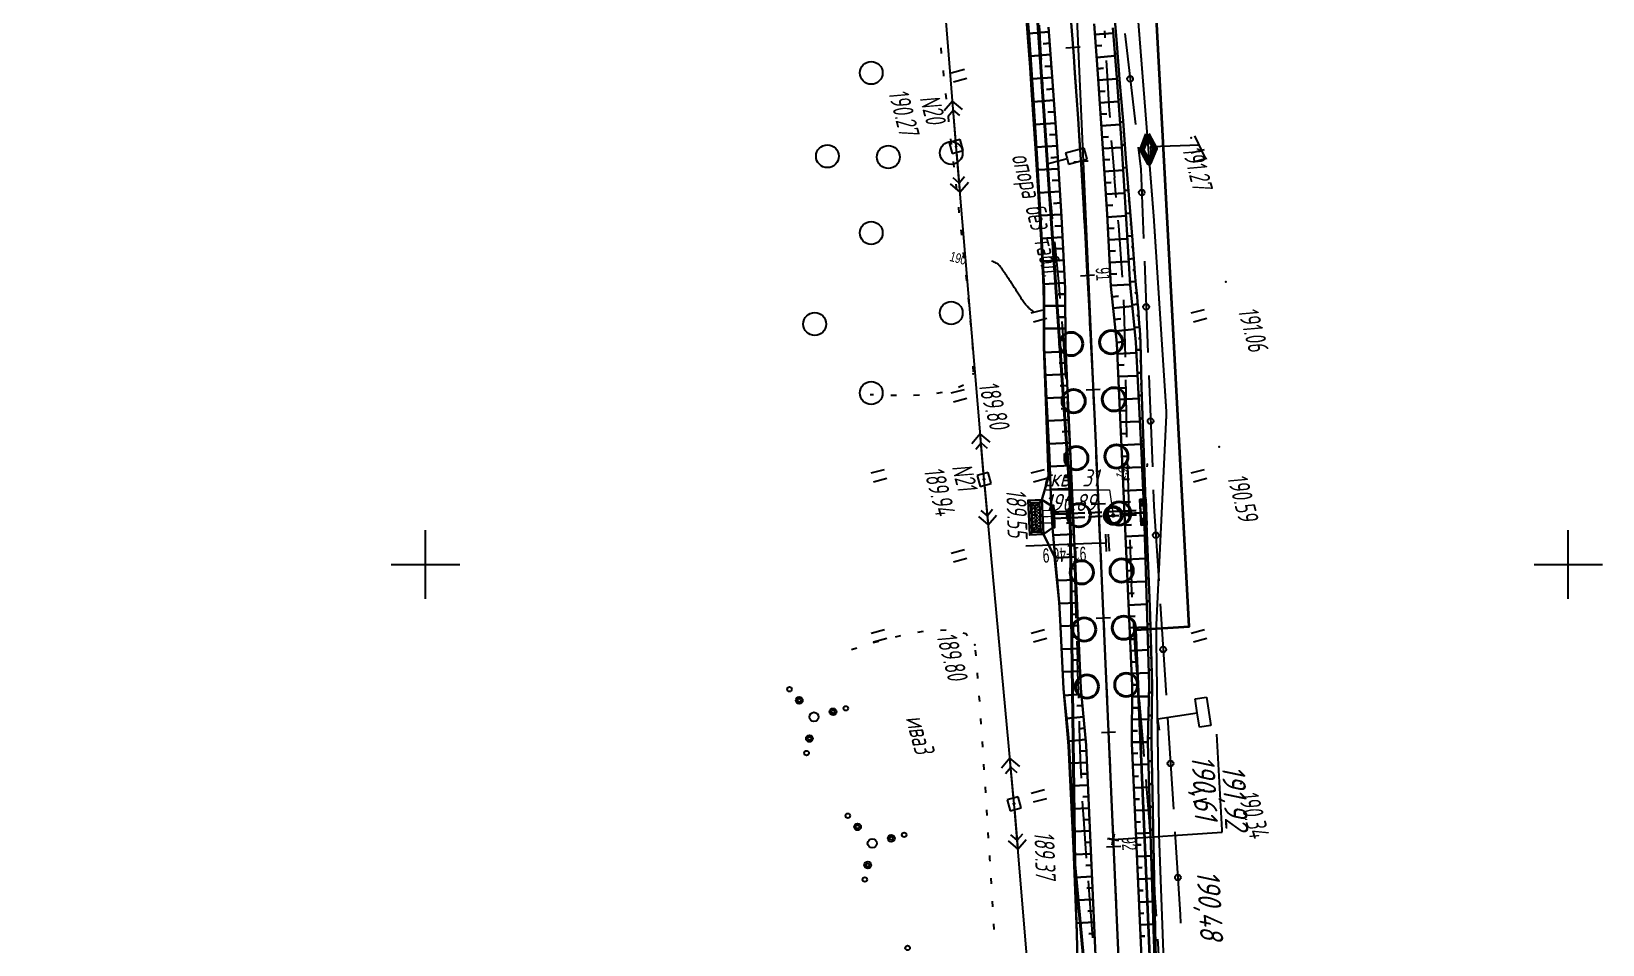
# Model space of a CAD drawing. Header units: millimetres. Extents: x -1799 to 6962, y -1020 to 4121.
# Drawn here: x 5125.4 to 5400.4, y 2212.1 to 2371.9 of the extents above; entities that cross this region are included whole.
import ezdxf
from ezdxf import colors
from ezdxf.entities.mleader import LeaderData, LeaderLine
from ezdxf.math import Vec2, Vec3

# ---------------------------------------------------------------- set-up
doc = ezdxf.new("R2010")
doc.units = ezdxf.units.MM
for name, pattern in [('ACAD_ISO02W100', [15, 12, -3]), ('CONTI', [0]), ('STROT', [1.7, 0.5, -1.2])]:
    doc.linetypes.add(name, pattern=pattern)
for name, color, linetype, lineweight in [('10', 1, 'Continuous', 35), ('геология', 7, 'Continuous', 20), ('КОПИЯ_ОСЬ_13_ОТКОСЫ', 7, 'Continuous', 30), ('Огражд-перила', 1, 'ограждение2', 40), ('ОСЬ_ВЕРХ_ПОКРЫТИЯ_ГРАНИЦЫ_ПОЛОС', 7, 'Continuous', 30), ('ОСЬ_ВЕРХ_ПОКРЫТИЯ_ОСЬ', 1, 'Continuous', 30), ('Отметки', 5, 'Continuous', 30), ('Трубы мет.', 7, 'ACAD_ISO02W100', 30)]:
    doc.layers.add(name, color=color, linetype=linetype, lineweight=lineweight)
for name, color, linetype in [('_Ростелеком', 6, 'Continuous'), ('GOR_BDEFAULT', 212, 'CONTI'), ('NAD_MDEFAULT', 7, 'CONTI'), ('PI_OTDEFAULT', 172, 'CONTI'), ('PI_TTDEFAULT', 5, 'CONTI'), ('PLN_O', 7, 'CONTI'), ('SETKR', 2, 'CONTI'), ('SIT_LDEFAULT', 7, 'CONTI'), ('USLZNDEFAULT', 7, 'CONTI'), ('ZAPSKDEFAULT', 7, 'CONTI'), ('КОПИЯ_ОСЬ_ТАНГЕНСЫ', 1, 'Continuous'), ('ОСЬ_ВЕРХ_ПОКРЫТИЯ_ПИКЕТЫ', 1, 'Continuous'), ('ОСЬ_ВЕРХ_ПОКРЫТИЯ_РАЗБИВКА_КРИВ', 1, 'Continuous'), ('ОСЬ_ВЕРХ_ПОКРЫТИЯ_ТАНГЕНСЫ', 1, 'Continuous'), ('разметка', 7, 'Continuous')]:
    doc.layers.add(name, color=color, linetype=linetype)
doc.styles.add('eskd', font='spds.shx', dxfattribs={"width": 1.2, "oblique": 15})
doc.styles.add('SHRFT', font='TXT', dxfattribs={"width": 3.5})
doc.styles.get("Standard").update_dxf_attribs({"font": 'arial.ttf'})
doc.styles.add('STYLE1', font='romand.shx', dxfattribs={"width": 0.9})
doc.styles.add('ГОСТ', font='', dxfattribs={"oblique": 15, "height": 4})
doc.styles.get('ГОСТ').set_extended_font_data('GOST type A')
doc.linetypes.add('кабель_связи_проект.', pattern='A,10,-1,["/",STYLE1,S=3,R=0,X=0,Y=-1.5],-4.1', length=15.1)
doc.linetypes.add('ограждение2', pattern='A,0.25,-0.1,[132,ltypeshp.shx,S=0.1,R=0,X=-0.1,Y=0],-0.1,1', length=1.45)

# ---------------------------------------------------------------- blocks, each defined once
blk = doc.blocks.new('BL_333')
at = {"color": 0}
for p, q in [((0, -6), (0, 6)), ((-6, 0), (6, 0))]:
    blk.add_line(p, q, dxfattribs=at)
blk = doc.blocks.new('BL_2011')
at = {"color": 0}
for p, q in [((0, 0), (0, 2.4)), ((1.6, 0), (1.6, 2.4))]:
    blk.add_line(p, q, dxfattribs=at)
blk = doc.blocks.new('BL_2004')
at = {"color": 0}
blk.add_circle((0, 0), 2, dxfattribs=at)
blk = doc.blocks.new('BL_27')
at = {"color": 0}
for p, q in [((1, 1), (-1, 1)), ((-1, 1), (-1, -1)), ((1, -1), (1, 1)), ((-1, -1), (1, -1))]:
    blk.add_line(p, q, dxfattribs=at)
blk.add_circle((0, 0), 0.1, dxfattribs=at)
blk = doc.blocks.new('BL_12')
at = {"color": 0}
for p, q in [((1, 7), (-1, 7)), ((-1, 7), (-1, 3.6)), ((1, 3.6), (1, 7)), ((-1, 3.6), (0, 3.6)), ((0, 0), (0, 3.6)), ((0, 3.6), (1, 3.6)), ((0.8, 0), (0, 0))]:
    blk.add_line(p, q, dxfattribs=at)
blk = doc.blocks.new('BL_2010')
at = {"color": 0}
for centre, radius in [((0, 5.78), 0.4), ((0, 3.46), 0.6), ((0, 3.46), 0.3), ((0, 0), 0.8), ((-5.78, -2.88), 0.4), ((-3.46, -1.74), 0.6), ((-3.46, -1.74), 0.3), ((3.46, -1.74), 0.6), ((3.46, -1.74), 0.3), ((5.78, -2.88), 0.4)]:
    blk.add_circle(centre, radius, dxfattribs=at)
blk = doc.blocks.new('7')
at = {"layer": 'Огражд-перила', "linetype": 'Continuous'}
blk.add_circle((0, 0), 2.03, dxfattribs=at)
blk = doc.blocks.new('A$C25637593')
at = {"layer": 'Трубы мет.', "linetype": 'Continuous', "lineweight": 0}
h = blk.add_hatch(dxfattribs=at)
h.set_pattern_fill('ANSI37', color=256, scale=64, angle=180, style=0)
h.set_pattern_definition([(225, (2253.2026, 3680.535), (5.656854, -5.656854), []), (315, (2253.2026, 3680.535), (5.656854, 5.656854), [])])
h.paths.add_polyline_path([(49, 51), (79, 51), (79, -51), (49, -51)])
at = {"layer": 'Трубы мет.', "linetype": 'Continuous'}
for points in [[(8, -39), (8, -39), (40, -60), (40, -60), (40, 60), (8, 39), (8, 39)], [(40, 60), (49, 51)], [(88, 60), (79, 51)], [(0, 39), (0, 23), (0, 0), (0, -23), (0, -39)], [(0, 23), (8, 23), (8, 39), (0, 39)], [(0, -23), (8, -23), (8, -39), (0, -39)], [(40, -60), (49, -51)], [(79, -51), (88, -60)]]:
    blk.add_lwpolyline(points, dxfattribs=at)
at = {"layer": 'Трубы мет.', "linetype": 'Continuous', "lineweight": 0}
for points in [[(39, 23), (39, 58.1), (9, 38.5), (9, 23)], [(9, -23), (9, -38.5), (39, -58.1), (39, -23)]]:
    blk.add_lwpolyline(points, close=True, dxfattribs=at)
at = {"layer": 'Трубы мет.', "linetype": 'Continuous'}
for points in [[(40, 60), (88, 60), (88, -60), (40, -60)], [(49, 51), (79, 51), (79, -51), (49, -51)]]:
    blk.add_lwpolyline(points, close=True, dxfattribs=at)
at = {"layer": 'Трубы мет.', "linetype": 'Continuous', "lineweight": 0}
for points in [[(1, 22), (39, 22)], [(1, 22), (1, 0.5)], [(1, 0.5), (39, 0.5)], [(39, 0.5), (39, 22)], [(1, -0.5), (39, -0.5)], [(1, -0.5), (1, -22)], [(1, -22), (39, -22)], [(39, -22), (39, -0.5)]]:
    blk.add_lwpolyline(points, dxfattribs=at)
at = {"layer": 'Трубы мет.', "ltscale": 1.2}
for points in [[(49, 51), (64, 36)], [(79, 51), (64, 36)], [(64, 36), (64, -36)], [(49, -51), (64, -36)], [(64, -36), (79, -51)]]:
    blk.add_lwpolyline(points, dxfattribs=at)
blk = doc.blocks.new('A$C76A07AE2')
at = {"layer": 'Трубы мет.', "linetype": 'Continuous', "lineweight": 0}
for p, q in [((-18.9, 44.2), (-8, 44.2)), ((-18.9, 44.2), (-18.9, 23)), ((-18.9, 23), (0, 23)), ((-18.9, 22.1), (-0.9, 22.1)), ((-18.9, 22.1), (-18.9, 21.8)), ((-18.9, 21.8), (-18.9, 0.5)), ((-4, 45), (-1.3, 45)), ((-0.9, 22.1), (-0.9, 0.5)), ((-18.9, -0.5), (-18.9, -20.5)), ((-18.9, -20.5), (-18.9, -22)), ((-18.9, -22), (-0.9, -22)), ((-18.9, -23), (0, -23)), ((-18.9, -23), (-18.9, -44.1)), ((-18.9, -44.1), (-8, -44.1)), ((-0.9, -0.5), (-0.9, -20.5)), ((-0.9, -20.5), (-0.9, -22))]:
    blk.add_line(p, q, dxfattribs=at)
at = {"layer": 'Трубы мет.', "linetype": 'Continuous'}
blk.add_lwpolyline([(-20, -45), (0, -45), (0, 45), (-20, 45)], close=True, dxfattribs=at)
at = {"layer": 'Трубы мет.', "linetype": 'Continuous', "lineweight": 0}
for points in [[(-18.9, 0.5), (-0.9, 0.5)], [(-18.9, -0.5), (-0.9, -0.5)]]:
    blk.add_lwpolyline(points, dxfattribs=at)
at = {"layer": 'Трубы мет.', "linetype": 'Continuous'}
for points in [[(-8, 45), (-8, 23), (0, 23)], [(-8, -45), (-8, -23), (0, -23)]]:
    blk.add_lwpolyline(points, dxfattribs=at)
blk = doc.blocks.new('BL_13')
at = {"color": 0}
for p, q in [((-2.5, 7), (-2.5, 9)), ((-2.5, 9), (2.5, 9)), ((2.5, 9), (2.5, 7)), ((0, 7), (-2.5, 7)), ((0, 0), (0, 7)), ((2.5, 7), (0, 7)), ((2, 0), (0, 0))]:
    blk.add_line(p, q, dxfattribs=at)
blk = doc.blocks.new('*U58')
at = {"layer": 'КОПИЯ_ОСЬ_13_ОТКОСЫ'}
for points in [[(0, 0), (0.83, -7.87), (1.02, -9.96), (1.86, -27.85), (2.34, -42.64)], [(0, 0), (0.73, -7.88), (0.89, -9.97), (1.78, -27.85), (2.34, -42.64)], [(0.37, -3.98), (0.42, -3.98)], [(0.55, -5.97), (0.57, -5.97)], [(0.74, -7.97), (0.83, -7.96)], [(0.89, -9.96), (0.92, -9.96)], [(0.99, -11.96), (1.12, -11.95)], [(1.09, -13.96), (1.13, -13.95)], [(1.19, -15.95), (1.3, -15.95)], [(1.29, -17.95), (1.32, -17.95)], [(1.39, -19.95), (1.49, -19.94)], [(1.48, -21.95), (1.52, -21.94)], [(1.58, -23.94), (1.68, -23.94)], [(1.68, -25.94), (1.71, -25.94)], [(1.78, -27.94), (1.86, -27.93)], [(1.86, -29.94), (1.89, -29.94)], [(1.93, -31.94), (1.99, -31.93)], [(2.01, -33.93), (2.03, -33.93)], [(2.09, -35.93), (2.12, -35.93)], [(2.16, -37.93), (2.18, -37.93)], [(2.24, -39.93), (2.26, -39.93)], [(2.32, -41.93), (2.32, -41.93)]]:
    blk.add_lwpolyline(points, dxfattribs=at)
blk = doc.blocks.new('_None')
blk = doc.blocks.new('Крест')
at = {"layer": 'Отметки'}
for points in [[(-1, 0), (1, 0)], [(0, 1), (0, -1)]]:
    blk.add_lwpolyline(points, dxfattribs=at)

msp = doc.modelspace()

# ---------------------------------------------------------------- linework, layer by layer
at = {"layer": '10'}
for points in [[(5311.57, 2187.73), (5307.98, 2226.16), (5307.14, 2291.22), (5299.57, 2401.69), (5285, 2489.08), (5263.27, 2574.08), (5241.05, 2659.67), (5213.88, 2748.37), (5183.98, 2815.19), (5178.24, 2824.54), (5178.24, 2824.54), (5147.24, 2856.94), (5067.66, 2951.89), (4990.15, 3039.23), (4921.77, 3093.82), (4879.54, 3127.57), (4862.15, 3136.32), (4850.4, 3137.35)], [(5322.05, 2188.34), (5318.67, 2267.19), (5328.02, 2267.76), (5321.04, 2397.05), (5321.04, 2397.05), (5302.51, 2500.97), (5295.75, 2527.36), (5286.15, 2527.6), (5279.65, 2553.6), (5273.72, 2576.26), (5261.2, 2624.13), (5251.21, 2662.3), (5236.42, 2710.61), (5244.97, 2715.78), (5234.89, 2750.13), (5203.61, 2822.2)], [(5183.98, 2815.19), (5213.88, 2748.37), (5241.05, 2659.67), (5263.27, 2574.08), (5285, 2489.08), (5299.57, 2401.69), (5307.14, 2291.22), (5307.98, 2226.16), (5311.57, 2187.73)]]:
    msp.add_lwpolyline(points, dxfattribs=at)
at = {"layer": '_Ростелеком', "linetype": 'кабель_связи_проект.', "ltscale": 0.25, "const_width": 0.35}
msp.add_lwpolyline([(5324.18, 2191.73), (5322.74, 2230.82), (5322.22, 2267.41), (5324.02, 2305.11), (5321.8, 2339.4), (5318.72, 2378.38), (5315.38, 2409.72), (5312.09, 2436.14), (5307.87, 2464.14), (5301.99, 2495.36), (5296.88, 2512.69), (5291.97, 2527.46), (5284.64, 2558.02), (5275.92, 2589.68), (5265.33, 2626.53), (5252.77, 2668.9), (5240.66, 2713.18), (5237.02, 2735.49), (5227.85, 2760.19), (5218.85, 2781.43)], dxfattribs=at)
at = {"layer": '_Ростелеком', "linetype": 'ByBlock', "lineweight": 100, "ltscale": 0.25}
msp.add_lwpolyline([(5320.68, 2353.84), (5319.7, 2351.17), (5320.99, 2348.87), (5322.06, 2351.37), (5320.68, 2353.84)], dxfattribs=at)
at = {"layer": '_Ростелеком', "ltscale": 0.25}
for points in [[(5329.89, 2351.99), (5321.24, 2351.71), (5321.33, 2350.02)], [(5328.91, 2353.65), (5330.88, 2349.62)]]:
    msp.add_lwpolyline(points, dxfattribs=at)
at = {"layer": 'GOR_BDEFAULT', "color": 212, "elevation": 190, "flags": 128}
for points in [[(5300.89, 2322.73), (5300.83, 2322.78), (5300.76, 2322.82), (5300.69, 2322.87), (5300.61, 2322.93), (5300.53, 2323), (5300.44, 2323.07), (5300.34, 2323.14), (5300.25, 2323.22), (5300.14, 2323.31), (5300.04, 2323.41), (5299.93, 2323.51), (5299.82, 2323.62), (5299.71, 2323.74), (5299.6, 2323.86), (5299.48, 2323.99), (5299.37, 2324.13), (5299.25, 2324.27), (5299.14, 2324.42), (5299.02, 2324.58), (5298.91, 2324.74), (5298.79, 2324.91), (5298.68, 2325.08), (5298.57, 2325.25), (5298.45, 2325.42), (5298.34, 2325.59), (5298.23, 2325.77), (5298.12, 2325.94), (5298.01, 2326.12), (5297.91, 2326.29), (5297.8, 2326.46), (5297.7, 2326.62), (5297.59, 2326.79), (5297.49, 2326.95), (5297.39, 2327.1), (5297.3, 2327.26), (5297.2, 2327.41), (5297.11, 2327.55), (5297.01, 2327.7), (5296.92, 2327.84), (5296.83, 2327.98), (5296.74, 2328.12), (5296.66, 2328.26), (5296.57, 2328.39), (5296.48, 2328.52), (5296.4, 2328.65), (5296.32, 2328.77), (5296.23, 2328.9), (5296.15, 2329.02), (5296.07, 2329.14), (5296, 2329.26), (5295.92, 2329.37), (5295.84, 2329.48), (5295.77, 2329.6), (5295.69, 2329.71), (5295.62, 2329.81), (5295.55, 2329.92), (5295.47, 2330.03), (5295.4, 2330.13), (5295.33, 2330.23), (5295.27, 2330.33), (5295.2, 2330.43), (5295.13, 2330.53), (5295.06, 2330.63), (5294.99, 2330.72), (5294.91, 2330.81), (5294.82, 2330.91), (5294.72, 2331), (5294.62, 2331.09), (5294.5, 2331.18), (5294.37, 2331.27), (5294.22, 2331.36), (5294.06, 2331.45), (5293.87, 2331.53), (5293.67, 2331.62), (5293.44, 2331.7)], [(5320.73, 2296.12), (5320.63, 2296.31)], [(5320.65, 2295.72), (5320.73, 2296.12)], [(5320.65, 2295.72), (5320.73, 2296.12)]]:
    msp.add_lwpolyline(points, dxfattribs=at)
at = {"layer": 'PI_TTDEFAULT', "color": 5}
for p in [(5287.22, 2351.75, 190.27), (5328.37, 2353.29, 191.27), (5334.43, 2328.1, 191.06), (5290.19, 2311.96, 189.81), (5333.25, 2299.2, 190.59), (5317.23, 2296.07, 190.94), (5292.1, 2293.52, 189.94), (5290.48, 2264.6, 189.8), (5337.05, 2240.31, 190.34), (5297.35, 2236.78, 189.46)]:
    msp.add_point(p, dxfattribs=at)
at = {"layer": 'PLN_O'}
for p, q in [((5316.71, 2371.52), (5318.6, 2355.63)), ((5319.07, 2351.66), (5319.53, 2347.82)), ((5319.53, 2347.82), (5320, 2335.69)), ((5320.16, 2331.69), (5320.78, 2315.7)), ((5320.94, 2311.71), (5321.56, 2295.72)), ((5321.72, 2291.72), (5321.83, 2288.86)), ((5321.83, 2288.86), (5322.68, 2275.75)), ((5322.94, 2271.76), (5323.97, 2255.79)), ((5324.22, 2251.8), (5325.25, 2235.83)), ((5325.51, 2231.85), (5326.44, 2217.4)), ((5326.43, 2217.4), (5326.5, 2215.87))]:
    msp.add_line(p, q, dxfattribs=at)
for centre in [(5317.65, 2363.58), (5319.69, 2343.69), (5320.47, 2323.7), (5321.25, 2303.72), (5322.16, 2283.74), (5323.45, 2263.78), (5324.73, 2243.82), (5326.02, 2223.87)]:
    msp.add_circle(centre, 0.5, dxfattribs=at)
at = {"layer": 'SIT_LDEFAULT', "color": 7}
for p, q in [((5287.22, 2351.75), (5282.02, 2416.48)), ((5301.73, 2372.99), (5302.05, 2367.56)), ((5313.31, 2370.8), (5313.24, 2371.99)), ((5284.51, 2369), (5284.61, 2368.01)), ((5284.92, 2365.03), (5285.02, 2364.04)), ((5302.05, 2367.56), (5302.08, 2367.01)), ((5313.75, 2363.12), (5313.54, 2366.8)), ((5302.3, 2363.02), (5302.34, 2362.24)), ((5302.34, 2362.24), (5302.61, 2357.21)), ((5314.01, 2358.79), (5313.75, 2363.12)), ((5286.58, 2359.72), (5285.11, 2358)), ((5285.34, 2361.05), (5285.45, 2360.06)), ((5287.14, 2352.75), (5286.58, 2359.72)), ((5288.3, 2358.26), (5286.58, 2359.72)), ((5285.79, 2357.05), (5286.71, 2358.13)), ((5285.79, 2357.08), (5285.9, 2356.09)), ((5286.71, 2358.13), (5287.78, 2357.21)), ((5302.61, 2357.21), (5302.86, 2353.04)), ((5314.15, 2356.82), (5314.02, 2358.79)), ((5286.24, 2353.1), (5286.35, 2352.11)), ((5292.1, 2293.52), (5287.22, 2351.75)), ((5314.61, 2350.42), (5314.42, 2352.83)), ((5286.69, 2349.12), (5286.8, 2348.13)), ((5287.3, 2350.75), (5287.89, 2343.78)), ((5303.11, 2349.05), (5303.13, 2348.72)), ((5303.14, 2348.72), (5303.43, 2345.18)), ((5314.96, 2346.27), (5314.61, 2350.42)), ((5287.75, 2345.37), (5286.67, 2346.29)), ((5288.67, 2346.45), (5287.75, 2345.37)), ((5315.24, 2342.86), (5314.95, 2346.27)), ((5286.16, 2345.24), (5287.89, 2343.78)), ((5287.15, 2345.15), (5287.26, 2344.16)), ((5287.89, 2343.78), (5289.35, 2345.51)), ((5303.43, 2345.18), (5303.77, 2341.65)), ((5287.6, 2341.17), (5287.71, 2340.18)), ((5303.77, 2341.65), (5304.03, 2339.09)), ((5315.66, 2337.96), (5315.58, 2338.87)), ((5315.99, 2333.81), (5315.66, 2337.96)), ((5288.04, 2337.21), (5288.15, 2336.22)), ((5304.44, 2335.11), (5304.49, 2334.58)), ((5304.49, 2334.58), (5304.85, 2331.04)), ((5288.47, 2333.23), (5288.58, 2332.24)), ((5316.28, 2329.66), (5315.99, 2333.81)), ((5288.9, 2329.25), (5289.01, 2328.26)), ((5304.85, 2331.04), (5305.19, 2327.51)), ((5316.33, 2328.9), (5316.29, 2329.66)), ((5305.19, 2327.51), (5305.39, 2325.16)), ((5289.32, 2325.26), (5289.41, 2324.26)), ((5316.7, 2321.32), (5316.55, 2324.91)), ((5289.67, 2321.28), (5289.76, 2320.28)), ((5305.7, 2321.17), (5305.77, 2320.29)), ((5316.82, 2317.11), (5316.7, 2321.32)), ((5305.77, 2320.29), (5306.04, 2316.36)), ((5290.03, 2317.29), (5290.07, 2316.8)), ((5290.08, 2316.8), (5290.09, 2316.31)), ((5306.04, 2316.36), (5306.32, 2312.26)), ((5316.86, 2314.91), (5316.81, 2317.11)), ((5290.16, 2313.31), (5290.18, 2312.31)), ((5288.52, 2309.98), (5287.6, 2309.59)), ((5306.32, 2312.26), (5306.39, 2311.19)), ((5316.98, 2308.65), (5316.94, 2310.92)), ((5272.78, 2308.3), (5272.19, 2308.34)), ((5276.78, 2308.17), (5275.78, 2308.17)), ((5280.78, 2308.27), (5279.78, 2308.21)), ((5284.74, 2308.74), (5283.76, 2308.57)), ((5306.64, 2307.19), (5306.85, 2303.8)), ((5317.04, 2304.43), (5316.98, 2308.65)), ((5317.11, 2300.91), (5317.04, 2304.43)), ((5306.84, 2303.8), (5307.07, 2299.57)), ((5291.43, 2301.49), (5289.97, 2299.76)), ((5290.65, 2298.82), (5291.57, 2299.9)), ((5292.02, 2294.52), (5291.43, 2301.49)), ((5293.16, 2300.03), (5291.43, 2301.49)), ((5291.57, 2299.9), (5292.65, 2298.98)), ((5307.07, 2299.57), (5307.19, 2297.21)), ((5317.23, 2296.07), (5317.21, 2296.92)), ((5317.36, 2291.92), (5317.24, 2296.07)), ((5297.35, 2236.78), (5292.1, 2293.52)), ((5292.19, 2292.52), (5292.84, 2285.55)), ((5307.38, 2293.22), (5307.47, 2291.27)), ((5307.47, 2291.27), (5307.64, 2287.03)), ((5317.49, 2287.76), (5317.36, 2291.92)), ((5292.69, 2287.15), (5291.6, 2288.05)), ((5293.59, 2288.24), (5292.69, 2287.15)), ((5291.1, 2287), (5292.84, 2285.55)), ((5292.84, 2285.55), (5294.28, 2287.29)), ((5307.63, 2287.03), (5307.76, 2283.23)), ((5317.52, 2286.93), (5317.49, 2287.76)), ((5317.78, 2279.45), (5317.65, 2282.92)), ((5307.88, 2279.22), (5307.9, 2278.43)), ((5307.91, 2278.43), (5308.05, 2274.17)), ((5317.94, 2275.31), (5317.77, 2279.45)), ((5308.04, 2274.17), (5308.17, 2270)), ((5318.04, 2272.93), (5317.93, 2275.31)), ((5308.17, 2270), (5308.19, 2269.24)), ((5318.36, 2267.1), (5318.26, 2268.94)), ((5276.58, 2265.99), (5277.04, 2266.11)), ((5277.04, 2266.11), (5277.55, 2266.21)), ((5280.5, 2266.77), (5281.48, 2266.96)), ((5284.47, 2267.16), (5285.47, 2267.23)), ((5288.4, 2266.68), (5288.93, 2266.57)), ((5288.93, 2266.58), (5289.22, 2266.21)), ((5318.63, 2263.03), (5318.36, 2267.1)), ((5268.9, 2263.74), (5269.85, 2264.06)), ((5272.71, 2264.96), (5272.98, 2265.04)), ((5272.98, 2265.04), (5273.68, 2265.22)), ((5290.56, 2263.66), (5290.64, 2262.66)), ((5308.33, 2265.23), (5308.43, 2261.99)), ((5308.42, 2261.99), (5308.54, 2258.02)), ((5318.94, 2258.96), (5318.63, 2263.03)), ((5290.88, 2259.67), (5290.96, 2258.67)), ((5308.54, 2258.02), (5308.61, 2255.24)), ((5291.2, 2255.68), (5291.28, 2254.68)), ((5319.29, 2254.9), (5319.28, 2254.98)), ((5319.63, 2250.84), (5319.28, 2254.9)), ((5291.5, 2251.69), (5291.56, 2250.69)), ((5308.73, 2251.23), (5308.76, 2250.09)), ((5308.76, 2250.09), (5308.88, 2246.12)), ((5319.99, 2246.78), (5319.64, 2250.84)), ((5291.75, 2247.69), (5291.81, 2246.69)), ((5320.14, 2245.02), (5319.99, 2246.78)), ((5296.61, 2244.75), (5295.17, 2243.01)), ((5297.26, 2237.78), (5296.61, 2244.75)), ((5298.35, 2243.3), (5296.61, 2244.75)), ((5308.88, 2246.12), (5309.03, 2242.16)), ((5292.01, 2243.7), (5292.07, 2242.7)), ((5295.86, 2242.06), (5296.76, 2243.15)), ((5296.76, 2243.15), (5297.85, 2242.25)), ((5309.04, 2242.16), (5309.08, 2241.25)), ((5292.27, 2239.71), (5292.33, 2238.71)), ((5320.66, 2238.65), (5320.47, 2241.03)), ((5320.98, 2234.47), (5320.66, 2238.65)), ((5292.53, 2235.72), (5292.59, 2234.72)), ((5302.31, 2178.26), (5297.35, 2236.78)), ((5297.43, 2235.78), (5298.03, 2228.81)), ((5309.29, 2237.25), (5309.48, 2234.11)), ((5309.48, 2234.11), (5309.78, 2229.8)), ((5321.25, 2231.06), (5320.98, 2234.47)), ((5292.78, 2231.73), (5292.84, 2230.73)), ((5296.3, 2230.27), (5298.03, 2228.81)), ((5297.89, 2230.4), (5296.81, 2231.31)), ((5298.8, 2231.48), (5297.89, 2230.4)), ((5298.03, 2228.81), (5299.48, 2230.54)), ((5293.04, 2227.74), (5293.08, 2227.11)), ((5309.78, 2229.8), (5309.98, 2227.28)), ((5293.08, 2227.11), (5293.1, 2226.74)), ((5321.66, 2225.62), (5321.55, 2227.07)), ((5321.99, 2221.12), (5321.66, 2225.62)), ((5293.28, 2223.75), (5293.34, 2222.75)), ((5310.3, 2223.29), (5310.49, 2220.85)), ((5293.53, 2219.75), (5293.59, 2218.75)), ((5310.48, 2220.85), (5310.83, 2216.36)), ((5322.27, 2217.09), (5321.99, 2221.12)), ((5310.84, 2216.36), (5311.06, 2213.32)), ((5293.77, 2215.76), (5293.83, 2214.76)), ((5322.59, 2212.33), (5322.54, 2213.11)), ((5322.83, 2208.2), (5322.59, 2212.33))]:
    msp.add_line(p, q, dxfattribs=at)
at = {"layer": 'геология', "color": 1, "linetype": 'Continuous'}
for p, q in [((5302.95, 2291.67), (5314.05, 2291.67)), ((5314.05, 2291.67), (5314.67, 2287.26))]:
    msp.add_line(p, q, dxfattribs=at)
at = {"layer": 'геология', "color": 1, "linetype": 'Continuous', "lineweight": 50}
for radius in [1.5, 0.103]:
    msp.add_circle((5314.69, 2287.22), radius, dxfattribs=at)
at = {"layer": 'КОПИЯ_ОСЬ_13_ОТКОСЫ'}
for points in [[(5299.3, 2377.04), (5299.95, 2368.54), (5300.16, 2365.61), (5300.42, 2361.7), (5301.16, 2350.55), (5301.62, 2342.99), (5302.07, 2335.43), (5302.38, 2329.74), (5302.43, 2328.79), (5302.53, 2326.7), (5302.54, 2324.71), (5302.55, 2323.71), (5302.56, 2321.91), (5302.57, 2319.91), (5302.57, 2318.92), (5302.57, 2316.72), (5302.84, 2308.84), (5303.4, 2293.94), (5302.22, 2289.93), (5302.5, 2283.94), (5304.41, 2279.98), (5305.26, 2272.03), (5305.43, 2268.94)], [(5299.6, 2376.11), (5300.03, 2370.45), (5300.7, 2360.78), (5301.4, 2349.63), (5302.14, 2336.38), (5302.43, 2330.7), (5302.62, 2326.71), (5302.6, 2321.91), (5302.6, 2316.72), (5302.99, 2308.85), (5303.53, 2297.45), (5303.86, 2288.96), (5304.05, 2285.06), (5305.27, 2272.04), (5305.43, 2268.94), (5306, 2256.85), (5306.82, 2248.98), (5307.02, 2246.89), (5307.85, 2229.01), (5308.34, 2214.21), (5308.46, 2209.01)], [(5299.6, 2376.11), (5300.03, 2370.45), (5300.7, 2360.78), (5301.4, 2349.63), (5302.14, 2336.38), (5302.43, 2330.7), (5302.62, 2326.71), (5302.6, 2321.91), (5302.6, 2316.72), (5302.99, 2308.85), (5303.53, 2297.45), (5303.86, 2288.96), (5304.05, 2285.06), (5305.27, 2272.04), (5305.43, 2268.94)], [(5314.62, 2378.3), (5315.33, 2369.71), (5315.89, 2362.79), (5316.43, 2356.23), (5316.94, 2349.67), (5317.52, 2342.52), (5318.08, 2335.37), (5318.51, 2329.65), (5318.64, 2327.55), (5318.87, 2325.55), (5318.97, 2324.55), (5319.06, 2323.55), (5319.18, 2321.75), (5319.25, 2320.75), (5319.34, 2319.75), (5319.47, 2317.55), (5319.67, 2309.63), (5320.06, 2298.19), (5320.34, 2289.62), (5320.48, 2287.52), (5320.66, 2282.73), (5321.04, 2272.73), (5321.15, 2269.63), (5321.51, 2257.54), (5321.41, 2249.63), (5321.38, 2247.52), (5321.77, 2229.62), (5322.05, 2214.82), (5322.16, 2209.62)], [(5311.36, 2373.24), (5312.02, 2364.5), (5312.8, 2353.17), (5313.62, 2339.9), (5314.31, 2327.32), (5315.32, 2317.35), (5315.7, 2309.45), (5316.23, 2298.02), (5318.03, 2257.38), (5317.97, 2247.37), (5319.86, 2204.71)], [(5299.7, 2371.83), (5299.93, 2371.85)], [(5303.45, 2371.82), (5299.95, 2371.55)], [(5303.39, 2372.61), (5304.04, 2363.92), (5304.82, 2352.65), (5305.63, 2339.44), (5306.32, 2326.9), (5306.33, 2316.9), (5306.71, 2309.02), (5307.23, 2297.61), (5309.04, 2256.99), (5309.98, 2247.02), (5312.54, 2189.17)], [(5311.51, 2371.35), (5314.7, 2371.59)], [(5314.63, 2372.54), (5315.31, 2363.75), (5316.13, 2352.44), (5316.98, 2339.14), (5317.67, 2327.5), (5318.26, 2321.71), (5318.68, 2317.51), (5319.08, 2309.61), (5319.64, 2298.17), (5320.14, 2287.51), (5320.98, 2257.52), (5320.79, 2247.5), (5321.29, 2229.6), (5321.75, 2214.81), (5321.94, 2209.61)], [(5314.63, 2372.54), (5315.31, 2363.75), (5316.13, 2352.44), (5316.98, 2339.14), (5317.67, 2327.5), (5318.26, 2321.71), (5318.68, 2317.51), (5319.08, 2309.61), (5319.64, 2298.17), (5320.14, 2287.51), (5320.98, 2257.52), (5320.79, 2247.5), (5321.29, 2229.6), (5321.75, 2214.81), (5321.94, 2209.61)], [(5299.85, 2369.84), (5299.93, 2369.84)], [(5300, 2367.84), (5300.21, 2367.86)], [(5303.75, 2367.83), (5300.23, 2367.56)], [(5303.6, 2369.82), (5302.43, 2369.73)], [(5311.66, 2369.36), (5312.72, 2369.44)], [(5311.81, 2367.36), (5315.01, 2367.61)], [(5315.47, 2368.02), (5314.98, 2367.98)], [(5315.31, 2370.02), (5315.15, 2370)], [(5300.14, 2365.85), (5300.21, 2365.85)], [(5303.9, 2365.83), (5302.73, 2365.74)], [(5311.96, 2365.37), (5313.03, 2365.45)], [(5315.63, 2366.03), (5315.47, 2366.02)], [(5300.27, 2363.85), (5300.49, 2363.87)], [(5304.05, 2363.84), (5300.51, 2363.6)], [(5312.1, 2363.37), (5315.33, 2363.6)], [(5315.79, 2364.04), (5315.3, 2364)], [(5300.41, 2361.86), (5300.48, 2361.86)], [(5300.54, 2359.86), (5300.76, 2359.88)], [(5304.32, 2359.85), (5300.77, 2359.6)], [(5304.19, 2361.84), (5303.01, 2361.76)], [(5312.24, 2361.38), (5313.31, 2361.45)], [(5312.37, 2359.38), (5315.61, 2359.61)], [(5316.12, 2360.05), (5315.58, 2360.01)], [(5315.95, 2362.04), (5315.79, 2362.03)], [(5300.67, 2357.87), (5300.74, 2357.87)], [(5304.46, 2357.85), (5303.28, 2357.77)], [(5312.51, 2357.39), (5313.59, 2357.46)], [(5316.28, 2358.06), (5316.1, 2358.04)], [(5300.8, 2355.87), (5301.01, 2355.89)], [(5300.94, 2353.88), (5301, 2353.88)], [(5304.6, 2355.86), (5301.02, 2355.61)], [(5304.73, 2353.86), (5303.54, 2353.78)], [(5312.65, 2355.39), (5315.9, 2355.62)], [(5316.44, 2356.06), (5315.87, 2356.02)], [(5316.6, 2354.07), (5316.41, 2354.05)], [(5301.07, 2351.88), (5301.26, 2351.89)], [(5304.87, 2351.87), (5301.27, 2351.65)], [(5312.79, 2353.4), (5313.87, 2353.47)], [(5312.91, 2351.4), (5316.18, 2351.6)], [(5316.76, 2352.08), (5316.15, 2352.03)], [(5301.2, 2349.88), (5301.26, 2349.89)], [(5304.99, 2349.87), (5303.79, 2349.8)], [(5313.03, 2349.41), (5314.12, 2349.47)], [(5316.91, 2350.08), (5316.71, 2350.07)], [(5301.32, 2347.89), (5301.5, 2347.9)], [(5301.45, 2345.89), (5301.5, 2345.9)], [(5305.11, 2347.87), (5301.51, 2347.65)], [(5305.23, 2345.88), (5304.03, 2345.8)], [(5313.15, 2347.41), (5316.44, 2347.61)], [(5317.07, 2348.09), (5316.41, 2348.03)], [(5317.24, 2346.09), (5317.01, 2346.08)], [(5301.57, 2343.9), (5301.72, 2343.9)], [(5305.36, 2343.88), (5301.73, 2343.66)], [(5313.28, 2345.41), (5314.37, 2345.48)], [(5313.4, 2343.42), (5316.7, 2343.62)], [(5317.4, 2344.1), (5316.67, 2344.04)], [(5301.69, 2341.9), (5301.74, 2341.9)], [(5305.48, 2341.88), (5304.27, 2341.81)], [(5313.52, 2341.42), (5314.62, 2341.49)], [(5317.71, 2340.11), (5316.93, 2340.05)], [(5317.56, 2342.11), (5317.31, 2342.09)], [(5301.81, 2339.9), (5301.94, 2339.91)], [(5301.92, 2337.91), (5301.97, 2337.91)], [(5305.6, 2339.89), (5301.95, 2339.66)], [(5305.71, 2337.89), (5304.5, 2337.82)], [(5313.64, 2339.42), (5316.95, 2339.61)], [(5313.75, 2337.43), (5314.86, 2337.49)], [(5317.87, 2338.12), (5317.61, 2338.1)], [(5302.04, 2335.91), (5302.16, 2335.92)], [(5305.82, 2335.89), (5302.17, 2335.69)], [(5313.86, 2335.43), (5317.19, 2335.61)], [(5318.02, 2336.13), (5317.17, 2336.06)], [(5302.15, 2333.91), (5302.19, 2333.92)], [(5302.26, 2331.92), (5302.37, 2331.92)], [(5306.04, 2331.9), (5302.38, 2331.7)], [(5305.93, 2333.9), (5304.72, 2333.83)], [(5313.97, 2333.43), (5315.08, 2333.49)], [(5318.32, 2332.14), (5317.4, 2332.07)], [(5318.17, 2334.13), (5317.89, 2334.11)], [(5302.37, 2329.92), (5302.41, 2329.92)], [(5306.16, 2329.9), (5304.93, 2329.84)], [(5314.08, 2331.44), (5317.43, 2331.62)], [(5314.19, 2329.44), (5315.31, 2329.5)], [(5318.47, 2330.14), (5318.16, 2330.12)], [(5302.47, 2327.92), (5302.56, 2327.93)], [(5306.27, 2327.91), (5302.58, 2327.7)], [(5314.3, 2327.44), (5317.66, 2327.63)], [(5318.6, 2328.15), (5317.63, 2328.08)], [(5302.54, 2325.92), (5302.57, 2325.92)], [(5302.55, 2323.92), (5302.61, 2323.92)], [(5306.32, 2323.91), (5302.61, 2323.91)], [(5306.32, 2325.91), (5305.09, 2325.91)], [(5314.5, 2325.45), (5315.61, 2325.57)], [(5314.7, 2323.46), (5318.05, 2323.8)], [(5319, 2324.17), (5318.02, 2324.08)], [(5318.8, 2326.16), (5318.48, 2326.12)], [(5302.56, 2321.92), (5302.58, 2321.92)], [(5306.32, 2321.91), (5305.09, 2321.91)], [(5314.9, 2321.47), (5316.02, 2321.59)], [(5319.15, 2322.17), (5318.82, 2322.15)], [(5302.57, 2319.92), (5302.6, 2319.92)], [(5306.33, 2319.91), (5302.6, 2319.91)], [(5315.1, 2319.48), (5318.45, 2319.82)], [(5319.3, 2320.18), (5318.42, 2320.1)], [(5319.44, 2318.18), (5319.14, 2318.17)], [(5302.57, 2317.92), (5302.58, 2317.92)], [(5302.6, 2315.92), (5302.64, 2315.93)], [(5306.38, 2315.91), (5302.65, 2315.73)], [(5306.33, 2317.91), (5305.09, 2317.91)], [(5315.3, 2317.49), (5316.42, 2317.61)], [(5315.41, 2315.5), (5318.77, 2315.66)], [(5319.51, 2316.18), (5318.75, 2316.17)], [(5302.66, 2313.92), (5302.68, 2313.93)], [(5306.47, 2313.91), (5305.23, 2313.85)], [(5315.5, 2313.5), (5316.62, 2313.55)], [(5319.56, 2314.19), (5319.3, 2314.18)], [(5302.73, 2311.93), (5302.84, 2311.93)], [(5302.8, 2309.93), (5302.84, 2309.93)], [(5306.57, 2311.91), (5302.85, 2311.73)], [(5306.67, 2309.92), (5305.43, 2309.86)], [(5315.6, 2311.5), (5318.97, 2311.66)], [(5319.61, 2312.19), (5318.95, 2312.17)], [(5319.66, 2310.19), (5319.44, 2310.18)], [(5302.87, 2307.93), (5303.03, 2307.93)], [(5306.76, 2307.92), (5303.04, 2307.75)], [(5315.7, 2309.5), (5316.82, 2309.56)], [(5315.79, 2307.51), (5319.17, 2307.66)], [(5319.72, 2308.19), (5319.15, 2308.17)], [(5302.95, 2305.93), (5303, 2305.93)], [(5306.85, 2305.92), (5305.61, 2305.86)], [(5315.88, 2305.51), (5317.01, 2305.56)], [(5319.79, 2306.19), (5319.6, 2306.18)], [(5303.02, 2303.93), (5303.22, 2303.94)], [(5303.1, 2301.93), (5303.17, 2301.94)], [(5306.94, 2303.92), (5303.23, 2303.75)], [(5307.04, 2301.93), (5305.8, 2301.87)], [(5315.97, 2303.51), (5319.37, 2303.67)], [(5319.86, 2304.19), (5319.34, 2304.17)], [(5319.93, 2302.19), (5319.75, 2302.19)], [(5303.18, 2299.93), (5303.41, 2299.94)], [(5307.13, 2299.93), (5303.42, 2299.76)], [(5316.06, 2301.51), (5317.2, 2301.56)], [(5316.16, 2299.51), (5319.56, 2299.67)], [(5319.99, 2300.19), (5319.54, 2300.18)], [(5303.25, 2297.94), (5303.33, 2297.94)], [(5307.22, 2297.93), (5305.98, 2297.87)], [(5316.25, 2297.52), (5317.38, 2297.57)], [(5320.13, 2296.19), (5319.73, 2296.18)], [(5320.06, 2298.19), (5319.91, 2298.19)], [(5303.32, 2295.94), (5303.6, 2295.95)], [(5303.4, 2293.94), (5303.49, 2293.94)], [(5307.31, 2295.93), (5303.61, 2295.77)], [(5307.4, 2293.93), (5306.16, 2293.88)], [(5316.34, 2295.52), (5319.75, 2295.67)], [(5316.43, 2293.52), (5317.56, 2293.57)], [(5320.19, 2294.2), (5320.06, 2294.19)], [(5307.49, 2291.94), (5303.79, 2291.77)], [(5316.51, 2291.52), (5319.94, 2291.67)], [(5320.26, 2292.2), (5319.92, 2292.19)], [(5307.66, 2287.94), (5303.97, 2287.78)], [(5307.58, 2289.94), (5306.34, 2289.88)], [(5316.6, 2289.52), (5317.75, 2289.57)], [(5320.44, 2288.2), (5320.11, 2288.18)], [(5320.33, 2290.2), (5320.21, 2290.19)], [(5307.75, 2285.94), (5306.52, 2285.89)], [(5316.69, 2287.53), (5320.13, 2287.68)], [(5316.78, 2285.53), (5317.93, 2285.58)], [(5320.53, 2286.2), (5320.42, 2286.2)], [(5307.84, 2283.94), (5304.28, 2283.78)], [(5316.87, 2283.53), (5320.25, 2283.68)], [(5320.6, 2284.2), (5320.23, 2284.19)], [(5304.41, 2279.98), (5304.6, 2280)], [(5308.02, 2279.95), (5304.62, 2279.8)], [(5307.93, 2281.95), (5306.74, 2281.89)], [(5316.96, 2281.53), (5318.08, 2281.58)], [(5317.05, 2279.53), (5320.36, 2279.68)], [(5320.75, 2280.21), (5320.35, 2280.19)], [(5320.68, 2282.21), (5320.55, 2282.2)], [(5304.62, 2277.99), (5304.68, 2278)], [(5308.11, 2277.95), (5306.97, 2277.9)], [(5317.13, 2277.54), (5318.24, 2277.58)], [(5320.83, 2278.21), (5320.69, 2278.2)], [(5304.83, 2276.01), (5304.93, 2276.02)], [(5308.2, 2275.95), (5304.95, 2275.81)], [(5317.22, 2275.54), (5320.47, 2275.68)], [(5320.91, 2276.21), (5320.46, 2276.19)], [(5320.98, 2274.21), (5320.83, 2274.21)], [(5305.05, 2274.02), (5305.08, 2274.02)], [(5305.26, 2272.03), (5305.27, 2272.03)], [(5308.37, 2271.95), (5305.28, 2271.82)], [(5308.28, 2273.95), (5307.2, 2273.9)], [(5317.31, 2273.54), (5318.39, 2273.59)], [(5317.4, 2271.54), (5320.58, 2271.68)], [(5321.06, 2272.21), (5320.57, 2272.2)], [(5305.37, 2270.03), (5305.37, 2270.03)], [(5308.46, 2269.96), (5307.43, 2269.91)], [(5317.49, 2269.54), (5318.55, 2269.59)], [(5321.13, 2270.21), (5320.97, 2270.21)], [(5308.55, 2267.96), (5305.48, 2267.82)], [(5308.64, 2265.96), (5307.62, 2265.92)], [(5317.58, 2267.55), (5320.7, 2267.68)], [(5321.19, 2268.22), (5320.68, 2268.2)], [(5321.25, 2266.22), (5321.08, 2266.21)], [(5308.73, 2263.96), (5305.67, 2263.83)], [(5317.67, 2265.55), (5318.71, 2265.59)], [(5317.75, 2263.55), (5320.81, 2263.68)], [(5321.31, 2264.22), (5320.79, 2264.2)], [(5308.82, 2261.96), (5307.8, 2261.92)], [(5317.84, 2261.55), (5318.86, 2261.6)], [(5321.37, 2262.22), (5321.2, 2262.21)], [(5308.9, 2259.97), (5305.85, 2259.83)], [(5308.99, 2257.97), (5307.98, 2257.92)], [(5317.93, 2259.55), (5320.92, 2259.69)], [(5318.02, 2257.55), (5319.02, 2257.6)], [(5321.43, 2260.22), (5320.9, 2260.2)], [(5321.49, 2258.22), (5321.32, 2258.21)], [(5309.13, 2255.97), (5306.12, 2255.69)], [(5318.02, 2255.56), (5320.94, 2255.54)], [(5321.5, 2256.22), (5320.96, 2256.23)], [(5309.32, 2253.98), (5308.32, 2253.89)], [(5318.01, 2253.56), (5318.98, 2253.55)], [(5321.44, 2252.22), (5320.88, 2252.23)], [(5321.47, 2254.22), (5321.29, 2254.22)], [(5309.51, 2251.99), (5306.53, 2251.71)], [(5309.7, 2250), (5308.71, 2249.91)], [(5317.98, 2249.56), (5318.94, 2249.55)], [(5317.99, 2251.56), (5320.87, 2251.54)], [(5321.42, 2250.22), (5321.23, 2250.22)], [(5309.88, 2248.01), (5306.94, 2247.73)], [(5317.97, 2247.56), (5320.79, 2247.54)], [(5321.39, 2248.22), (5320.8, 2248.23)], [(5310.11, 2244.02), (5307.16, 2243.89)], [(5310.02, 2246.01), (5309.04, 2245.97)], [(5318.05, 2245.56), (5318.99, 2245.6)], [(5321.45, 2244.22), (5320.88, 2244.21)], [(5321.4, 2246.22), (5321.21, 2246.22)], [(5310.2, 2242.02), (5309.22, 2241.98)], [(5318.14, 2243.56), (5320.9, 2243.68)], [(5318.23, 2241.56), (5319.15, 2241.6)], [(5321.49, 2242.22), (5321.3, 2242.22)], [(5310.29, 2240.02), (5307.35, 2239.89)], [(5318.32, 2239.56), (5321.01, 2239.68)], [(5321.54, 2240.22), (5321, 2240.21)], [(5310.47, 2236.02), (5307.53, 2235.89)], [(5310.38, 2238.02), (5309.4, 2237.98)], [(5318.4, 2237.56), (5319.3, 2237.6)], [(5318.49, 2235.57), (5321.12, 2235.68)], [(5321.62, 2236.22), (5321.11, 2236.21)], [(5321.58, 2238.22), (5321.4, 2238.22)], [(5310.55, 2234.03), (5309.58, 2233.98)], [(5318.58, 2233.57), (5319.46, 2233.61)], [(5321.67, 2234.22), (5321.5, 2234.22)], [(5310.64, 2232.03), (5307.72, 2231.9)], [(5318.67, 2231.57), (5321.23, 2231.68)], [(5321.71, 2232.23), (5321.22, 2232.21)], [(5321.76, 2230.23), (5321.59, 2230.22)], [(5310.82, 2228.03), (5307.89, 2227.9)], [(5310.73, 2230.03), (5309.76, 2229.99)], [(5318.76, 2229.57), (5319.61, 2229.61)], [(5318.85, 2227.57), (5321.35, 2227.69)], [(5321.8, 2228.23), (5321.34, 2228.22)], [(5310.91, 2226.03), (5309.93, 2225.99)], [(5318.93, 2225.58), (5319.77, 2225.61)], [(5321.83, 2226.23), (5321.68, 2226.22)], [(5311, 2224.04), (5308.02, 2223.9)], [(5311.09, 2222.04), (5310.09, 2221.99)], [(5319.02, 2223.58), (5321.48, 2223.69)], [(5321.87, 2224.23), (5321.46, 2224.22)], [(5321.91, 2222.23), (5321.77, 2222.22)], [(5311.17, 2220.04), (5308.15, 2219.91)], [(5319.11, 2221.58), (5319.93, 2221.62)], [(5319.2, 2219.58), (5321.6, 2219.69)], [(5321.95, 2220.23), (5321.59, 2220.22)], [(5311.26, 2218.04), (5310.26, 2218)], [(5319.29, 2217.58), (5320.09, 2217.62)], [(5321.98, 2218.23), (5321.86, 2218.23)], [(5311.35, 2216.04), (5308.28, 2215.91)], [(5311.44, 2214.05), (5310.42, 2214)], [(5319.38, 2215.59), (5321.73, 2215.69)], [(5319.46, 2213.59), (5320.25, 2213.62)], [(5322.02, 2216.23), (5321.71, 2216.22)], [(5322.06, 2214.23), (5321.96, 2214.23)], [(5322.1, 2212.23), (5321.85, 2212.22)]]:
    msp.add_lwpolyline(points, dxfattribs=at)
at = {"layer": 'КОПИЯ_ОСЬ_ТАНГЕНСЫ'}
msp.add_line((5304.46, 2462.29), (5320.5, 2099.82), dxfattribs=at)
at = {"layer": 'ОСЬ_ВЕРХ_ПОКРЫТИЯ_ГРАНИЦЫ_ПОЛОС'}
for points in [[(5311.36, 2373.24), (5312.02, 2364.5), (5312.8, 2353.17), (5313.62, 2339.9), (5314.31, 2327.32), (5315.32, 2317.35), (5315.7, 2309.45), (5316.23, 2298.02), (5318.03, 2257.38), (5317.97, 2247.37), (5319.86, 2204.71)], [(5303.39, 2372.61), (5304.04, 2363.92), (5304.82, 2352.65), (5305.63, 2339.44), (5306.32, 2326.9), (5306.33, 2316.9), (5306.71, 2309.02), (5307.23, 2297.61), (5309.04, 2256.99), (5309.98, 2247.02), (5312.54, 2189.17)]]:
    msp.add_lwpolyline(points, dxfattribs=at)
at = {"layer": 'ОСЬ_ВЕРХ_ПОКРЫТИЯ_ОСЬ'}
msp.add_lwpolyline([(5307.33, 2373.48), (5307.56, 2370.51), (5307.79, 2367.54), (5308.01, 2364.58), (5308.29, 2360.62), (5308.56, 2356.66), (5308.82, 2352.7), (5309.08, 2348.74), (5309.32, 2344.79), (5309.56, 2340.83), (5309.84, 2335.87), (5310.11, 2330.92), (5310.43, 2324.98), (5310.73, 2319.04), (5311.11, 2311.11), (5311.58, 2301.21), (5312.42, 2282.38), (5312.42, 2282.38), (5315.86, 2204.54)], dxfattribs=at)
at = {"layer": 'ОСЬ_ВЕРХ_ПОКРЫТИЯ_ПИКЕТЫ'}
for p, q in [((5306.42, 2369.03), (5308.92, 2369.22)), ((5307.8, 2349.1), (5310.3, 2349.25)), ((5308.96, 2329.14), (5311.45, 2329.28)), ((5308.96, 2329.14), (5311.45, 2329.28)), ((5309.96, 2309.17), (5312.45, 2309.29)), ((5310.87, 2289.2), (5313.36, 2289.31)), ((5311.75, 2269.22), (5314.25, 2269.33)), ((5312.63, 2249.24), (5315.13, 2249.35)), ((5313.52, 2229.26), (5316.01, 2229.37)), ((5313.52, 2229.26), (5316.01, 2229.37))]:
    msp.add_line(p, q, dxfattribs=at)
at = {"layer": 'ОСЬ_ВЕРХ_ПОКРЫТИЯ_РАЗБИВКА_КРИВ'}
for p, q in [((5312.42, 2282.38), (5299.43, 2281.81)), ((5312.42, 2282.38), (5313.42, 2282.43)), ((5313.35, 2283.93), (5313.48, 2280.93)), ((5313.85, 2283.95), (5313.98, 2280.95))]:
    msp.add_line(p, q, dxfattribs=at)
at = {"layer": 'ОСЬ_ВЕРХ_ПОКРЫТИЯ_ТАНГЕНСЫ'}
msp.add_line((5304.46, 2462.29), (5320.49, 2099.83), dxfattribs=at)
at = {"layer": 'разметка', "linetype": 'STROT', "lineweight": 30, "ltscale": 7}
msp.add_lwpolyline([(4995.74, 3050.72, -0.026709), (5023.52, 3024.82, -0.015571), (5047.6, 2998.33), (5088.18, 2952.24, -0.027485), (5157.75, 2867.12, -0.054753), (5210.33, 2771.44, -0.027745), (5244.89, 2667.07), (5254.16, 2635.2, -0.003575), (5273.71, 2566.16, -0.012405), (5285.37, 2519.34, -0.029729), (5304.72, 2402.12, -0.011745), (5309.7, 2338.36, -0.003271), (5312.42, 2282.39), (5316.25, 2195.85, 0.00256)], format="xyb", dxfattribs=at)
at = {"layer": 'Трубы мет.', "linetype": 'Continuous'}
for points in [[(5302.22, 2289.93), (5299.82, 2289.83), (5300.1, 2283.82), (5302.5, 2283.94)], [(5302.22, 2289.93), (5303.86, 2288.96), (5304.26, 2288.98), (5304.45, 2285.08), (5304.05, 2285.06), (5302.5, 2283.94)], [(5319.5, 2287.76), (5319.61, 2285.51), (5320.61, 2285.56), (5320.39, 2290.05), (5319.39, 2290)]]:
    msp.add_lwpolyline(points, close=True, dxfattribs=at)
for points in [[(5304.29, 2288.4), (5304.42, 2285.66)], [(5319.43, 2289.13), (5319.56, 2286.38)]]:
    msp.add_lwpolyline(points, dxfattribs=at)
at = {"layer": 'Трубы мет.', "ltscale": 0.2}
for points in [[(5304.34, 2287.41), (5319.48, 2288.13), (5319.48, 2288.13)], [(5304.37, 2286.66), (5319.52, 2287.38), (5319.52, 2287.38)]]:
    msp.add_lwpolyline(points, dxfattribs=at)

# ---------------------------------------------------------------- block references
at = {"layer": '_Ростелеком', "rotation": 278.6569722782696}
msp.add_blockref('BL_13', (5322.5, 2251.61), dxfattribs=at)
at = {"layer": 'SETKR', "color": 82}
for p in [(5194.35, 2278.64), (5394.35, 2278.64)]:
    msp.add_blockref('BL_333', p, dxfattribs=at)
at = {"layer": 'USLZNDEFAULT', "color": 7, "rotation": 285}
for name, p in [('BL_27', (5287.22, 2351.75)), ('BL_12', (5303.14, 2348.72)), ('BL_27', (5292.1, 2293.52)), ('BL_27', (5297.35, 2236.78))]:
    msp.add_blockref(name, p, dxfattribs=at)
at = {"layer": 'ZAPSKDEFAULT', "color": 7, "rotation": 285}
for name, p in [('BL_2004', (5272.35, 2364.64)), ('BL_2011', (5286.35, 2364.64)), ('BL_2004', (5264.69, 2350.06)), ('BL_2004', (5275.35, 2349.92)), ('BL_2004', (5286.35, 2350.64)), ('BL_2011', (5328.35, 2350.64)), ('BL_2004', (5272.35, 2336.64)), ('BL_2004', (5286.35, 2322.64)), ('BL_2004', (5262.47, 2320.7)), ('BL_2011', (5300.35, 2322.64)), ('BL_2011', (5328.35, 2322.64)), ('BL_2004', (5272.35, 2308.64)), ('BL_2011', (5286.35, 2308.64)), ('BL_2011', (5272.35, 2294.64)), ('BL_2011', (5300.35, 2294.64)), ('BL_2011', (5328.35, 2294.64)), ('BL_2011', (5286.35, 2280.64)), ('BL_2011', (5272.35, 2266.64)), ('BL_2011', (5300.35, 2266.64)), ('BL_2011', (5328.35, 2266.64)), ('BL_2010', (5262.33, 2251.97)), ('BL_2011', (5300.35, 2238.64)), ('BL_2011', (5328.35, 2238.64)), ('BL_2010', (5272.53, 2229.84)), ('BL_2010', (5283, 2206.71))]:
    msp.add_blockref(name, p, dxfattribs=at)
at = {"layer": 'КОПИЯ_ОСЬ_13_ОТКОСЫ'}
msp.add_blockref('*U58', (5305.99, 2256.85), dxfattribs=at)
at = {"layer": 'Огражд-перила', "linetype": 'Continuous', "rotation": 259.6335036319948}
for p in [(5307.34, 2317.21), (5314.36, 2317.52), (5314.82, 2307.53), (5307.78, 2307.22), (5308.25, 2297.23), (5315.26, 2297.54), (5308.69, 2287.24), (5315.74, 2287.56), (5309.2, 2277.26), (5316.18, 2277.57), (5309.64, 2267.27), (5316.55, 2267.57), (5310.11, 2257.28), (5316.99, 2257.58)]:
    msp.add_blockref('7', p, dxfattribs=at)
at = {"layer": 'Отметки', "rotation": 260.7861031979047}
msp.add_blockref('Крест', (5314.71, 2230.51), dxfattribs=at)
at = {"layer": 'Трубы мет.', "lineweight": 30, "ltscale": 7}
for name, p, xscale, yscale, zscale, rotation in [('A$C25637593', (5304.36, 2287.03), 0.05, 0.05, 0.05, 182.7438798093438), ('A$C76A07AE2', (5319.5, 2287.76), 0.05000000000000002, 0.05000000000000002, 0.05000000000000002, 182.7438798095054)]:
    msp.add_blockref(name, p, dxfattribs=dict(at, xscale=xscale, yscale=yscale, zscale=zscale, rotation=rotation))

# ---------------------------------------------------------------- texts
at = {"layer": 'GOR_BDEFAULT', "color": 212, "style": 'SHRFT', "width": 0.75}
for rotation, p in [(344.7315, (5285.96, 2331.77, 190)), (64.0113, (5316.59, 2293.32, 190))]:
    msp.add_text('190', height=1.722, rotation=rotation, dxfattribs=at).set_placement(p)
at = {"layer": 'NAD_MDEFAULT', "color": 7, "style": 'eskd', "oblique": 10, "width": 0.8}
for s, rotation, p in [('N20', 284.7308, (5280.79, 2360.23)), ('опора без табл.', 285, (5296.88, 2350.03)), ('N21', 284.7308, (5286.39, 2295.7)), ('ива3', 285, (5278.35, 2251.75))]:
    msp.add_text(s, height=3.5, rotation=rotation, dxfattribs=at).set_placement(p)
at = {"layer": 'PI_OTDEFAULT', "color": 172, "style": 'eskd', "oblique": 10, "width": 0.8}
for s, rotation, p in [('190.27', 285, (5275.28, 2361.22)), ('191.27', 285, (5326.73, 2351.29)), ('191.06', 285, (5336.49, 2323.1)), ('189.80', 285, (5291.05, 2310.1)), ('189.94', 285, (5281.49, 2295.15)), ('190.59', 285, (5334.61, 2293.9)), ('189.55', 272, (5295.95, 2291.75)), ('189.80', 285, (5283.71, 2266.16)), ('190.34', 285, (5336.51, 2238.51)), ('189.37', 272, (5300.87, 2231.83))]:
    msp.add_text(s, height=3.5, rotation=rotation, dxfattribs=at).set_placement(p)
at = {"layer": 'геология', "color": 1, "style": 'ГОСТ', "oblique": 15}
for s, p in [('скв. 31', (5302.46, 2292.27)), ('190.89', (5302.74, 2287.98))]:
    msp.add_text(s, height=3, rotation=0.1, dxfattribs=at).set_placement(p)
at = {"layer": 'ОСЬ_ВЕРХ_ПОКРЫТИЯ_ПИКЕТЫ', "width": 0.6}
for s, rotation, p in [('91', 273.0569, (5311.64, 2330.54)), ('92', 272.5323, (5316.2, 2230.88))]:
    msp.add_text(s, height=2.5, rotation=rotation, dxfattribs=at).set_placement(p)
at = {"layer": 'ОСЬ_ВЕРХ_ПОКРЫТИЯ_РАЗБИВКА_КРИВ', "width": 0.6}
msp.add_text('91+46.9', height=2.5, rotation=182.5323, dxfattribs=at).set_placement((5309.94, 2281.77))
at = {"layer": 'Отметки', "color": 0, "style": 'ГОСТ', "oblique": 15}
for s, p in [('190,61', (5328.38, 2245.2, 126.57)), ('190,48', (5329.29, 2225.07, 126.57))]:
    msp.add_text(s, height=4, rotation=273.1982, dxfattribs=at).set_placement(p)

# ---------------------------------------------------------------- leaders
at = {"layer": 'Отметки', "ltscale": 0.2}
ml = msp.add_multileader_mtext('Standard', dxfattribs=at)
ml.set_content('191,92', color=256, style='ГОСТ')
ml.set_leader_properties()
ml.set_arrow_properties(name='NONE')
ml.build(insert=Vec2(0, 0))
ml.multileader.update_dxf_attribs({"text_left_attachment_type": 6, "text_right_attachment_type": 6, "dogleg_length": 0.36, "arrow_head_size": 2})
ctx = ml.context
ctx.base_point, ctx.arrow_head_size, ctx.landing_gap_size, ctx.plane_origin, ctx.plane_x_axis, ctx.plane_y_axis = Vec3(5332.74, 2250.23), 2, 0, Vec3(5281.09, 2227.81), Vec3(0.05579, -0.998443), Vec3(0.998443, 0.05579)
ctx.left_attachment, ctx.right_attachment, ctx.text_align_type = 6, 6, 2
notes = []
notes.append((ctx, [(1, (1, 1, 0), (5333.77, 2231.8), (-0.05579, 0.998443), 0.36, [(0, [(5314.71, 2230.51)], 0, [])])]))
ctx.mtext.insert, ctx.mtext.text_direction, ctx.mtext.rotation, ctx.mtext.alignment, ctx.mtext.line_spacing_style, ctx.mtext.flow_direction = Vec3(5338.34, 2232.42), Vec3(0.05579, -0.998443), 4.768207, 3, 2, 5
for ctx, leaders in notes:
    for number, flags, end, landing, length, lines in leaders:
        leader = LeaderData()
        leader.index, (leader.has_last_leader_line, leader.has_dogleg_vector, leader.attachment_direction) = number, flags
        leader.last_leader_point, leader.dogleg_vector, leader.dogleg_length = Vec3(end), Vec3(landing), length
        for number, points, colour, breaks in lines:
            line = LeaderLine()
            line.index, line.vertices, line.color, line.breaks = number, Vec3.list(points), colors.encode_raw_color(colour), breaks
            leader.lines.append(line)
        ctx.leaders.append(leader)

doc.saveas('drawing.dxf')
